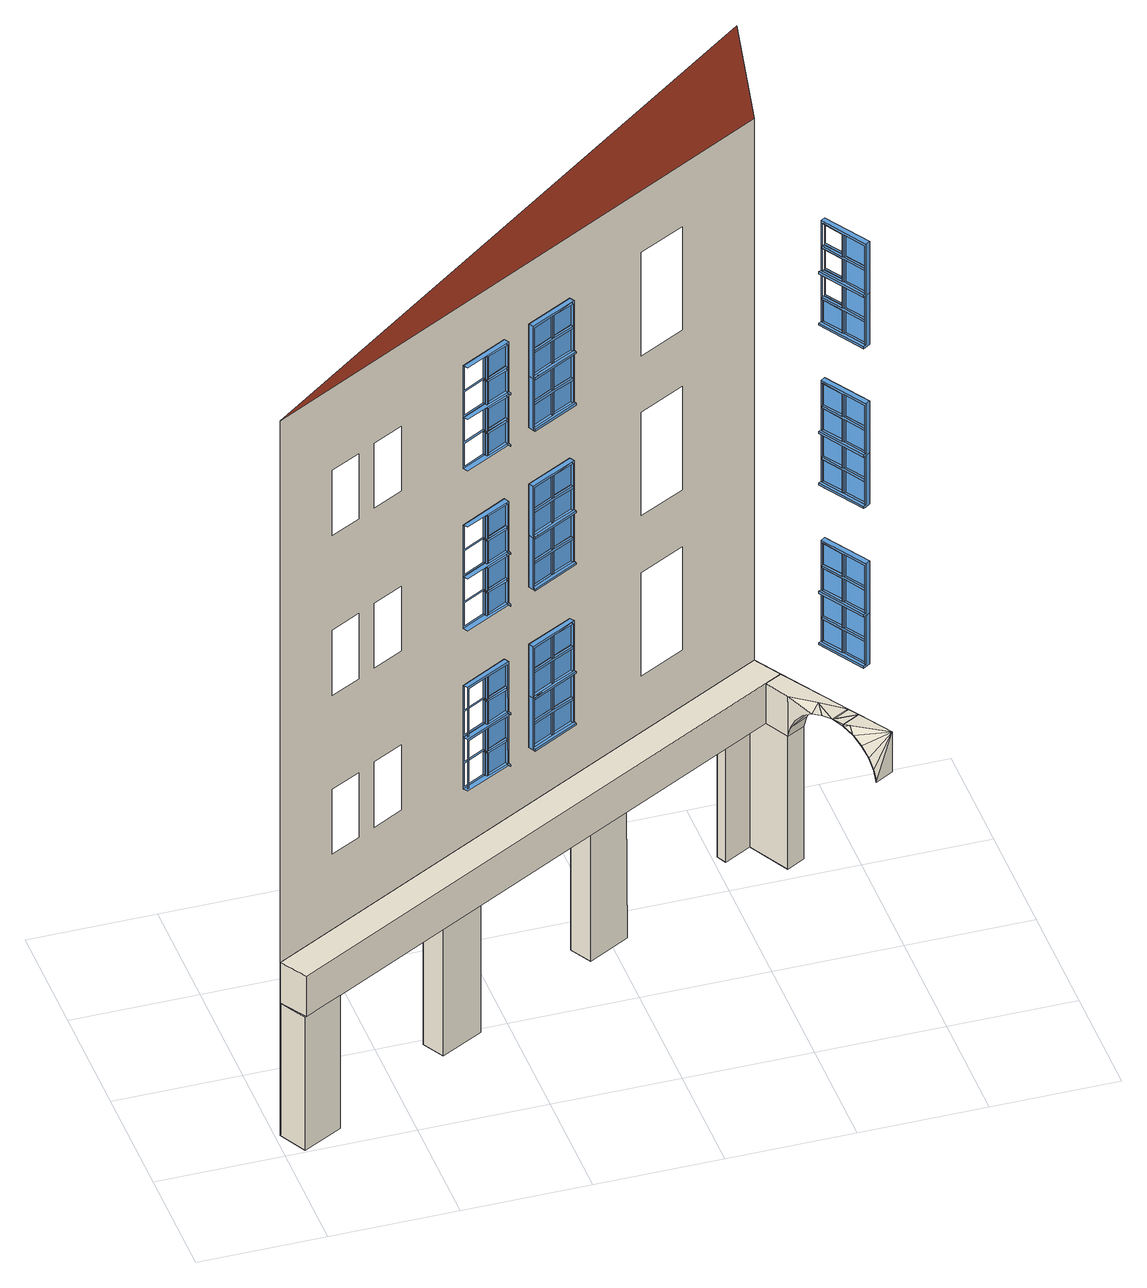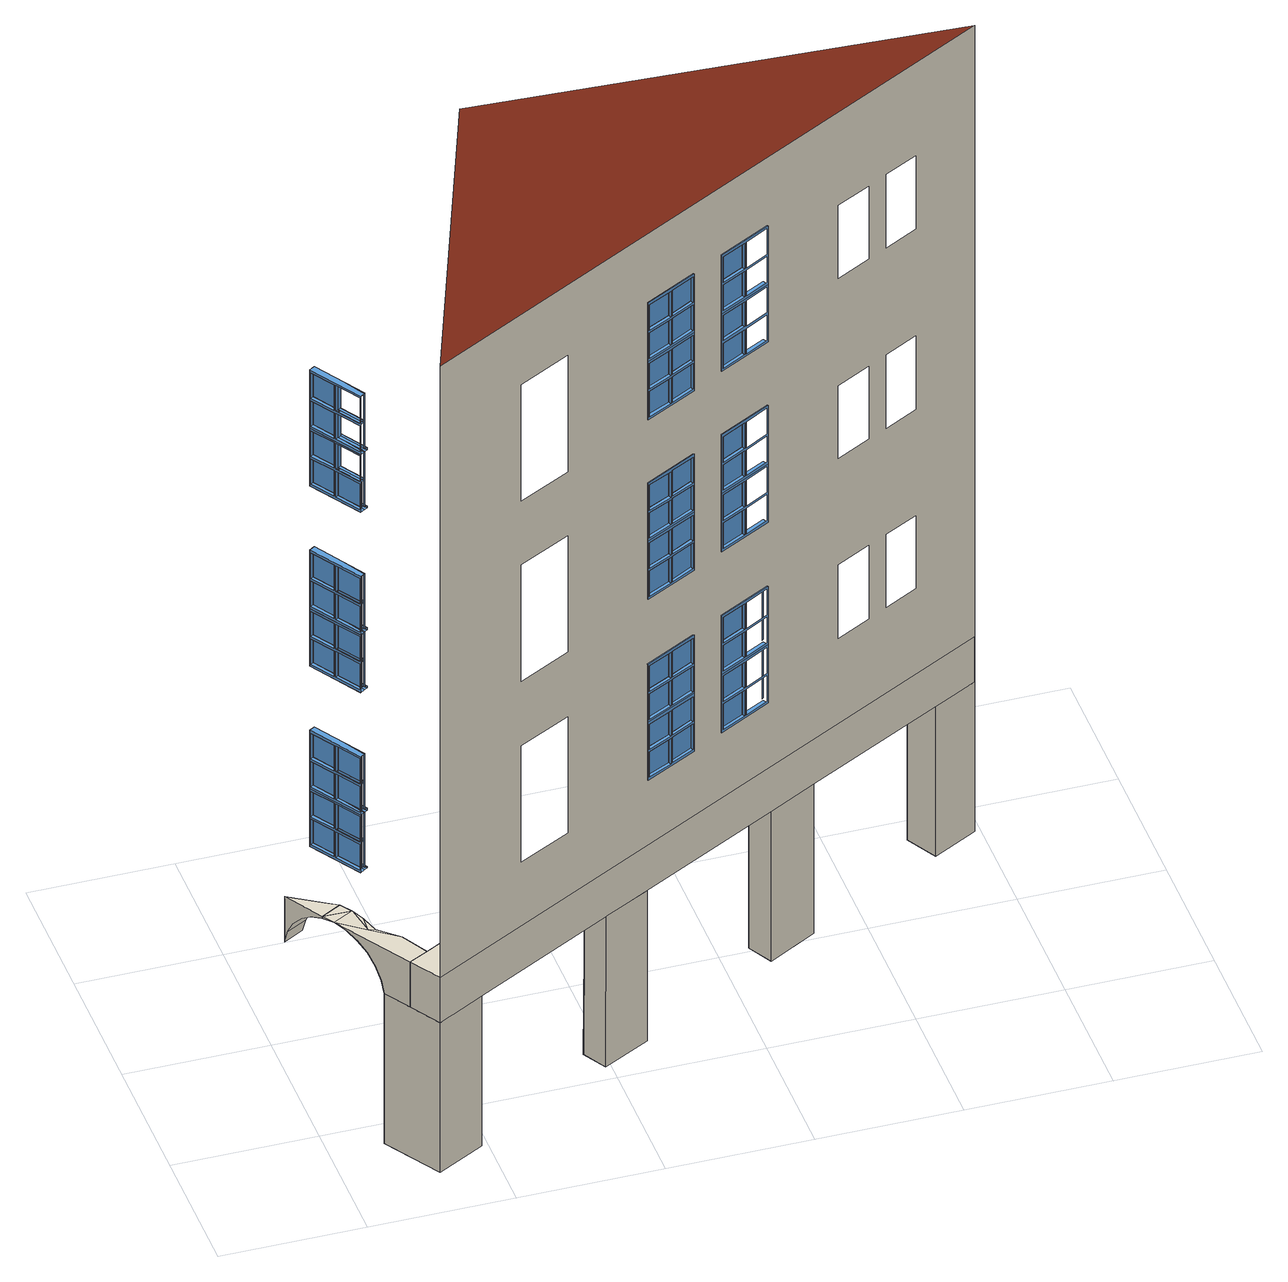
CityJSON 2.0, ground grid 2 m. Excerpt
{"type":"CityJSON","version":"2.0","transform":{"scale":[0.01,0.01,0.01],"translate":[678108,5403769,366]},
"CityObjects":{
"building1":{"type":"Building","attributes":{"measuredHeight":15.88},"children":["building1-1"],"geometry":[{"type":"MultiSurface","lod":"3","boundaries":[[[0,1,2,3]],[[4,5,6,7]],[[8,9,10,11]],[[12,13,14,15]],[[16,17,18,19]],[[20,21,22,23]],[[24,25,26,27]],[[28,29,30,31]],[[32,33,34,35]],[[36,37,38,39]],[[40,41,42,43]],[[44,45,46,47]],[[48,49,50,51],[52,53,4,7],[0,3,54,55],[56,57,58,59],[60,61,62,63]],[[64,48,51,65],[66,67,12,15],[8,11,68,69],[70,71,72,73],[74,75,76,77]],[[78,79,80,81],[82,83,20,23],[16,19,84,85],[86,87,88,89],[90,91,92,93]],[[94,78,81,95],[96,97,28,31],[24,27,98,99],[100,101,102,103],[104,105,106,107]],[[108,109,110,111],[112,113,36,39],[32,35,114,115],[116,117,118,119],[120,121,122,123]],[[124,108,111,125],[126,127,44,47],[40,43,128,129],[130,131,132,133],[134,135,136,137]],[[138,10,9,139]],[[140,14,13,141]],[[142,2,1,143]],[[144,6,5,145]],[[146,26,25,147]],[[148,30,29,149]],[[150,18,17,151]],[[152,22,21,153]],[[154,42,41,155]],[[156,46,45,157]],[[158,34,33,159]],[[160,38,37,161]],[[14,162,163,13]],[[164,165,2,5]],[[9,10,166,167]],[[163,166,10,13]],[[168,169,50,49]],[[1,2,165,170]],[[171,172,51,48]],[[173,174,64,65]],[[6,175,164,5]],[[30,176,177,29]],[[178,179,18,21]],[[25,26,180,181]],[[177,180,26,29]],[[182,183,80,79]],[[17,18,179,184]],[[185,186,81,78]],[[187,188,94,95]],[[22,189,178,21]],[[46,190,191,45]],[[192,193,34,37]],[[41,42,194,195]],[[191,194,42,45]],[[196,197,110,109]],[[33,34,193,198]],[[199,200,111,108]],[[201,202,124,125]],[[38,203,192,37]],[[14,162,204,140]],[[10,166,205,138]],[[167,9,139,206]],[[2,165,207,142]],[[170,1,143,208]],[[6,175,209,144]],[[164,5,145,210]],[[163,13,141,211]],[[30,176,212,148]],[[26,180,213,146]],[[181,25,147,214]],[[18,179,215,150]],[[184,17,151,216]],[[22,189,217,152]],[[178,21,153,218]],[[177,29,149,219]],[[46,190,220,156]],[[42,194,221,154]],[[195,41,155,222]],[[34,193,223,158]],[[198,33,159,224]],[[38,203,225,160]],[[192,37,161,226]],[[191,45,157,227]],[[72,166,167,73]],[[74,162,163,75]],[[60,175,164,61]],[[58,165,170,59]],[[102,180,181,103]],[[104,176,177,105]],[[90,189,178,91]],[[88,179,184,89]],[[132,194,195,133]],[[134,190,191,135]],[[120,203,192,121]],[[118,193,198,119]],[[196,228,229,230,231,232,160,225,233,234,235,236,237,197]],[[199,238,239,240,241,242,156,220,243,244,245,246,247,200]],[[211,163,162,204]],[[206,167,166,205]],[[208,170,165,207]],[[210,164,175,209]],[[219,177,176,212]],[[214,181,180,213]],[[216,184,179,215]],[[218,178,189,217]],[[227,191,190,220]],[[222,195,194,221]],[[224,198,193,223]],[[226,192,203,225]],[[71,248,166,72]],[[75,163,249,76]],[[77,250,162,74]],[[73,167,251,70]],[[59,170,252,56]],[[63,253,175,60]],[[61,164,254,62]],[[57,255,165,58]],[[101,256,180,102]],[[105,177,257,106]],[[107,258,176,104]],[[103,181,259,100]],[[89,184,260,86]],[[93,261,189,90]],[[91,178,262,92]],[[87,263,179,88]],[[131,264,194,132]],[[135,191,265,136]],[[137,266,190,134]],[[133,195,267,130]],[[119,198,268,116]],[[123,269,203,120]],[[121,192,270,122]],[[117,271,193,118]],[[250,249,163,162]],[[249,248,166,163]],[[254,255,165,164]],[[253,254,164,175]],[[255,252,170,165]],[[248,251,167,166]],[[258,257,177,176]],[[257,256,180,177]],[[262,263,179,178]],[[261,262,178,189]],[[263,260,184,179]],[[256,259,181,180]],[[266,265,191,190]],[[265,264,194,191]],[[270,271,193,192]],[[269,270,192,203]],[[271,268,198,193]],[[264,267,195,194]],[[272,251,167,206]],[[205,166,248,273]],[[204,162,250,274]],[[275,249,163,211]],[[209,175,253,276]],[[207,165,255,277]],[[278,254,164,210]],[[279,252,170,208]],[[280,259,181,214]],[[213,180,256,281]],[[212,176,258,282]],[[283,257,177,219]],[[217,189,261,284]],[[215,179,263,285]],[[286,262,178,218]],[[287,260,184,216]],[[246,267,195,222]],[[221,194,264,245]],[[220,190,266,243]],[[244,265,191,227]],[[225,203,269,233]],[[223,193,271,235]],[[234,270,192,226]],[[236,268,198,224]],[[70,251,248,71]],[[76,249,250,77]],[[62,254,253,63]],[[56,252,255,57]],[[100,259,256,101]],[[106,257,258,107]],[[92,262,261,93]],[[86,260,263,87]],[[130,267,264,131]],[[136,265,266,137]],[[122,270,269,123]],[[116,268,271,117]],[[274,250,249,275]],[[249,248,273,275]],[[273,248,251,272]],[[277,255,252,279]],[[276,253,254,278]],[[254,255,277,278]],[[282,258,257,283]],[[257,256,281,283]],[[281,256,259,280]],[[285,263,260,287]],[[284,261,262,286]],[[262,263,285,286]],[[243,266,265,244]],[[265,264,245,244]],[[245,264,267,246]],[[235,271,268,236]],[[233,269,270,234]],[[270,271,235,234]],[[172,288,289,290,173,65,51]],[[169,291,292,293,172,51,50]],[[186,294,295,296,187,95,81]],[[183,297,298,299,186,81,80]],[[200,247,300,301,201,125,111]],[[197,237,302,303,200,111,110]],[[304,305,306,307],[308,309,310,311],[312,313,314,315],[316,317,318,319],[320,321,322,323],[324,325,326,327],[328,329,330,331],[332,333,334,335],[336,337,338,339],[64,65,50,49],[340,341,342,343],[95,80,79,94],[344,345,346,347],[348,349,350,351],[352,353,354,355],[110,109,124,125]],[[356,357,358,339,359]],[[360,361,356,359,336]],[[362,363,364,354,365]],[[366,367,362,365,355]],[[368,369,370,342,371]],[[372,373,368,371,343]],[[361,360,374,375]],[[357,356,376,377]],[[367,366,378,379]],[[363,362,380,381]],[[373,372,382,383]],[[369,368,384,385]],[[386,387,388,389]],[[390,391,392,393]],[[394,395,396,397]],[[398,399,400,401]],[[402,403,404,405]],[[406,407,408,409]],[[410,411,412,413]],[[414,415,416,417]],[[418,419,420,421]],[[422,423,424,425]],[[426,427,428,429]],[[430,431,432,433]],[[434,396,395,435]],[[436,388,387,437]],[[438,392,391,439]],[[440,400,399,441]],[[442,412,411,443]],[[444,404,403,445]],[[446,408,407,447]],[[448,416,415,449]],[[450,428,427,451]],[[452,420,419,453]],[[454,424,423,455]],[[456,432,431,457]],[[399,388,436,441]],[[391,396,434,439]],[[415,404,444,449]],[[407,412,442,447]],[[431,420,452,457]],[[423,428,450,455]],[[389,388,458,459]],[[460,461,387,386]],[[462,463,391,390]],[[464,465,395,394]],[[397,396,466,467]],[[468,469,399,398]],[[401,400,470,471]],[[393,392,472,473]],[[405,404,474,475]],[[476,477,403,402]],[[478,479,407,406]],[[480,481,411,410]],[[413,412,482,483]],[[484,485,415,414]],[[417,416,486,487]],[[409,408,488,489]],[[421,420,490,491]],[[492,493,419,418]],[[494,495,423,422]],[[496,497,427,426]],[[429,428,498,499]],[[500,501,431,430]],[[433,432,502,503]],[[425,424,504,505]],[[400,399,469,470]],[[388,387,461,458]],[[392,391,463,472]],[[391,396,466,463]],[[396,395,465,466]],[[399,388,458,469]],[[416,415,485,486]],[[404,403,477,474]],[[408,407,479,488]],[[407,412,482,479]],[[412,411,481,482]],[[415,404,474,485]],[[432,431,501,502]],[[420,419,493,490]],[[424,423,495,504]],[[423,428,498,495]],[[428,427,497,498]],[[431,420,490,501]],[[506,470,400,440]],[[507,458,388,436]],[[508,472,392,438]],[[509,466,396,434]],[[437,387,461,510]],[[439,391,463,511]],[[441,399,469,512]],[[435,395,465,513]],[[514,486,416,448]],[[515,474,404,444]],[[516,488,408,446]],[[517,482,412,442]],[[445,403,477,518]],[[447,407,479,519]],[[449,415,485,520]],[[443,411,481,521]],[[522,502,432,456]],[[523,490,420,452]],[[524,504,424,454]],[[525,498,428,450]],[[453,419,493,526]],[[455,423,495,527]],[[457,431,501,528]],[[451,427,497,529]],[[473,472,463,462]],[[467,466,465,464]],[[471,470,469,468]],[[459,458,461,460]],[[489,488,479,478]],[[483,482,481,480]],[[487,486,485,484]],[[475,474,477,476]],[[505,504,495,494]],[[499,498,497,496]],[[503,502,501,500]],[[491,490,493,492]],[[359,339,338,530],[394,397,467,464],[473,462,390,393],[531,532,533,534],[535,536,537,538]],[[336,359,530,337],[386,389,459,460],[471,468,398,401],[539,540,541,542],[543,544,545,546]],[[365,354,353,547],[410,413,483,480],[489,478,406,409],[548,549,550,551],[552,553,554,555]],[[355,365,547,352],[402,405,475,476],[487,484,414,417],[556,557,558,559],[560,561,562,563]],[[371,342,341,564],[426,429,499,496],[505,494,422,425],[565,566,567,568],[569,570,571,572]],[[343,371,564,340],[418,421,491,492],[503,500,430,433],[573,574,575,576],[577,578,579,580]],[[512,469,470,506]],[[510,461,458,507]],[[511,463,472,508]],[[513,465,466,509]],[[520,485,486,514]],[[518,477,474,515]],[[519,479,488,516]],[[521,481,482,517]],[[528,501,502,522]],[[526,493,490,523]],[[527,495,504,524]],[[529,497,498,525]],[[461,581,582,458]],[[583,584,463,466]],[[470,469,585,586]],[[582,585,469,458]],[[358,587,338,339]],[[472,463,584,588]],[[356,589,530,359]],[[590,360,336,337]],[[465,591,583,466]],[[477,592,593,474]],[[594,595,479,482]],[[486,485,596,597]],[[593,596,485,474]],[[364,598,353,354]],[[488,479,595,599]],[[362,600,547,365]],[[601,366,355,352]],[[481,602,594,482]],[[493,603,604,490]],[[605,606,495,498]],[[502,501,607,608]],[[604,607,501,490]],[[370,609,341,342]],[[504,495,606,610]],[[368,611,564,371]],[[612,372,343,340]],[[497,613,605,498]],[[461,581,614,510]],[[469,585,615,512]],[[586,470,506,616]],[[463,584,617,511]],[[588,472,508,618]],[[465,591,619,513]],[[583,466,509,620]],[[582,458,507,621]],[[477,592,622,518]],[[485,596,623,520]],[[597,486,514,624]],[[479,595,625,519]],[[599,488,516,626]],[[481,602,627,521]],[[594,482,517,628]],[[593,474,515,629]],[[493,603,630,526]],[[501,607,631,528]],[[608,502,522,632]],[[495,606,633,527]],[[610,504,524,634]],[[497,613,635,529]],[[605,498,525,636]],[[604,490,523,637]],[[541,585,586,542]],[[543,581,582,544]],[[535,591,583,536]],[[533,584,588,534]],[[558,596,597,559]],[[560,592,593,561]],[[552,602,594,553]],[[550,595,599,551]],[[575,607,608,576]],[[577,603,604,578]],[[569,613,605,570]],[[567,606,610,568]],[[358,357,438,439,434,435,513,619,638,639,640,641,642,587]],[[356,361,440,441,436,437,510,614,643,644,645,646,647,589]],[[364,363,446,447,442,443,521,627,648,649,650,651,652,598]],[[362,367,448,449,444,445,518,622,653,654,655,656,657,600]],[[370,369,454,455,450,451,529,635,658,659,660,661,662,609]],[[368,373,456,457,452,453,526,630,663,664,665,666,667,611]],[[645,644,621,507,436,441,512,615]],[[640,639,620,509,434,439,511,617]],[[655,654,629,515,444,449,520,623]],[[650,649,628,517,442,447,519,625]],[[665,664,637,523,452,457,528,631]],[[660,659,636,525,450,455,527,633]],[[513,509,620,619]],[[510,507,621,614]],[[618,617,511,508]],[[616,615,512,506]],[[521,517,628,627]],[[518,515,629,622]],[[626,625,519,516]],[[624,623,520,514]],[[529,525,636,635]],[[526,523,637,630]],[[634,633,527,524]],[[632,631,528,522]],[[375,361,440,506,616,646,647,668]],[[377,357,438,508,618,641,642,669]],[[379,367,448,514,624,656,657,670]],[[381,363,446,516,626,651,652,671]],[[383,373,456,522,632,666,667,672]],[[385,369,454,524,634,661,662,673]],[[360,374,674,590]],[[356,376,675,589]],[[366,378,676,601]],[[362,380,677,600]],[[372,382,678,612]],[[368,384,679,611]],[[621,582,581,614]],[[616,586,585,615]],[[618,588,584,617]],[[620,583,591,619]],[[629,593,592,622]],[[624,597,596,623]],[[626,599,595,625]],[[628,594,602,627]],[[637,604,603,630]],[[632,608,607,631]],[[634,610,606,633]],[[636,605,613,635]],[[374,375,668,674]],[[376,377,669,675]],[[378,379,670,676]],[[380,381,671,677]],[[382,383,672,678]],[[384,385,673,679]],[[544,582,680,545]],[[542,586,681,539]],[[534,588,682,531]],[[536,583,683,537]],[[561,593,684,562]],[[559,597,685,556]],[[551,599,686,548]],[[553,594,687,554]],[[578,604,688,579]],[[576,608,689,573]],[[568,610,690,565]],[[570,605,691,571]],[[540,692,585,541]],[[546,693,581,543]],[[538,694,591,535]],[[532,695,584,533]],[[557,696,596,558]],[[563,697,592,560]],[[555,698,602,552]],[[549,699,595,550]],[[574,700,607,575]],[[580,701,603,577]],[[572,702,613,569]],[[566,703,606,567]],[[693,680,582,581]],[[680,692,585,582]],[[683,695,584,583]],[[694,683,583,591]],[[695,682,588,584]],[[692,681,586,585]],[[697,684,593,592]],[[684,696,596,593]],[[687,699,595,594]],[[698,687,594,602]],[[699,686,599,595]],[[696,685,597,596]],[[701,688,604,603]],[[688,700,607,604]],[[691,703,606,605]],[[702,691,605,613]],[[703,690,610,606]],[[700,689,608,607]],[[646,681,586,616]],[[644,680,582,621]],[[639,683,583,620]],[[641,682,588,618]],[[656,685,597,624]],[[654,684,593,629]],[[649,687,594,628]],[[651,686,599,626]],[[666,689,608,632]],[[664,688,604,637]],[[659,691,605,636]],[[661,690,610,634]],[[615,585,692,645]],[[614,581,693,643]],[[619,591,694,638]],[[617,584,695,640]],[[623,596,696,655]],[[622,592,697,653]],[[627,602,698,648]],[[625,595,699,650]],[[631,607,700,665]],[[630,603,701,663]],[[635,613,702,658]],[[633,606,703,660]],[[539,681,692,540]],[[545,680,693,546]],[[537,683,694,538]],[[531,682,695,532]],[[556,685,696,557]],[[562,684,697,563]],[[554,687,698,555]],[[548,686,699,549]],[[573,689,700,574]],[[579,688,701,580]],[[571,691,702,572]],[[565,690,703,566]],[[643,693,680,644]],[[645,692,681,646]],[[640,695,682,641]],[[638,694,683,639]],[[653,697,684,654]],[[655,696,685,656]],[[650,699,686,651]],[[648,698,687,649]],[[663,701,688,664]],[[665,700,689,666]],[[660,703,690,661]],[[658,702,691,659]],[[680,692,645,644]],[[683,695,640,639]],[[684,696,655,654]],[[687,699,650,649]],[[688,700,665,664]],[[691,703,660,659]],[[589,647,668,674,590,337,530]],[[587,642,669,675,589,530,338]],[[600,657,670,676,601,352,547]],[[598,652,671,677,600,547,353]],[[611,667,672,678,612,340,564]],[[609,662,673,679,611,564,341]],[[704,306,305]],[[705,706,707,708]],[[709,710,711,712]],[[713,714,715,716]],[[717,718,719,720]],[[721,722,723,724]],[[725,726,727,728]],[[729,730,731,732]],[[733,734,735,736]],[[737,738,739,740]],[[741,742,743,744]],[[745,746,747,748]],[[749,750,751,752]],[[753,754,755,756]],[[757,758,759,760]],[[761,762,763,764]],[[765,766,767,768]],[[769,770,771,772]],[[773,774,775,776]],[[777,778,779,780]],[[781,782,783,784]],[[785,786,787,788]],[[789,790,791,792]],[[793,794,795,796]],[[797,798,799,800]],[[801,802,803,804]],[[805,806,807,808]],[[809,810,811,812]],[[813,814,815,816]],[[817,818,819,820]],[[821,822,823,824]],[[825,705,708,826]],[[827,709,712,828]],[[829,713,716,830]],[[831,717,720,832]],[[833,721,724,834]],[[835,725,728,836]],[[706,837,732,729,838,839,840,707]],[[710,841,740,737,842,843,844,711]],[[714,845,764,761,846,847,848,715]],[[718,849,772,769,850,851,852,719]],[[722,853,796,793,854,855,856,723]],[[726,857,804,801,858,859,860,727]],[[731,754,755,730]],[[735,746,747,734]],[[739,750,751,738]],[[750,743,742,751]],[[743,758,759,742]],[[754,735,734,755]],[[763,786,787,762]],[[767,778,779,766]],[[771,782,783,770]],[[782,775,774,783]],[[775,790,791,774]],[[786,767,766,787]],[[795,818,819,794]],[[861,841,740,749,744,757,760,862,863,864,865,843,844,866]],[[827,837,732,753,736,745,748,867,868,869,870,839,840,828]],[[871,849,772,781,776,789,792,872,873,874,875,851,852,876]],[[831,845,764,785,768,777,780,877,878,879,880,847,848,832]],[[881,857,804,813,808,821,824,882,883,884,885,859,860,886]],[[835,853,796,817,800,809,812,887,888,889,890,855,856,836]],[[760,741,891,862]],[[748,733,892,867]],[[842,893,752,737]],[[870,869,892,733,736,753,756,894]],[[838,894,756,729]],[[865,864,891,741,744,749,752,893]],[[792,773,895,872]],[[780,765,896,877]],[[850,897,784,769]],[[880,879,896,765,768,785,788,898]],[[846,898,788,761]],[[875,874,895,773,776,781,784,897]],[[824,805,899,882]],[[812,797,900,887]],[[858,901,816,801]],[[890,889,900,797,800,817,820,902]],[[854,902,820,793]],[[885,884,899,805,808,813,816,901]],[[756,755,730,729]],[[748,747,734,733]],[[752,751,738,737]],[[760,759,742,741]],[[788,787,762,761]],[[780,779,766,765]],[[784,783,770,769]],[[792,791,774,773]],[[820,819,794,793]],[[812,811,798,797]],[[816,815,802,801]],[[824,823,806,805]],[[747,903,867,748]],[[755,904,894,756]],[[905,730,729,838]],[[751,906,893,752]],[[907,738,737,842]],[[759,908,862,760]],[[909,742,741,891]],[[910,734,733,892]],[[779,911,877,780]],[[787,912,898,788]],[[913,762,761,846]],[[783,914,897,784]],[[915,770,769,850]],[[791,916,872,792]],[[917,774,773,895]],[[918,766,765,896]],[[811,919,887,812]],[[819,920,902,820]],[[921,794,793,854]],[[815,922,901,816]],[[923,802,801,858]],[[823,924,882,824]],[[925,806,805,899]],[[926,798,797,900]],[[892,910,903,867]],[[838,905,904,894]],[[842,907,906,893]],[[891,909,908,862]],[[896,918,911,877]],[[846,913,912,898]],[[850,915,914,897]],[[895,917,916,872]],[[900,926,919,887]],[[854,921,920,902]],[[858,923,922,901]],[[899,925,924,882]],[[861,866,927,928]],[[827,828,929,930]],[[826,825,931,932]],[[871,876,933,934]],[[831,832,935,936]],[[830,829,937,938]],[[881,886,939,940]],[[835,836,941,942]],[[834,833,943,944]],[[909,906,751,742]],[[910,904,755,734]],[[917,914,783,774]],[[918,912,787,766]],[[925,922,815,806]],[[926,920,819,798]],[[747,903,910,734]],[[730,755,904,905]],[[738,751,906,907]],[[759,908,909,742]],[[779,911,918,766]],[[762,787,912,913]],[[770,783,914,915]],[[791,916,917,774]],[[811,919,926,798]],[[794,819,920,921]],[[802,815,922,923]],[[823,924,925,806]],[[945,738,751,946]],[[947,742,759,948]],[[949,730,755,950]],[[951,734,747,952]],[[953,770,783,954]],[[955,774,791,956]],[[957,762,787,958]],[[959,766,779,960]],[[961,802,815,962]],[[963,806,823,964]],[[965,794,819,966]],[[967,798,811,968]],[[969,904,905,970]],[[971,903,910,972]],[[973,908,909,974]],[[975,906,907,976]],[[977,912,913,978]],[[979,911,918,980]],[[981,916,917,982]],[[983,914,915,984]],[[985,920,921,986]],[[987,919,926,988]],[[989,924,925,990]],[[991,922,923,992]],[[894,904,993,870]],[[867,903,994,868]],[[862,908,995,863]],[[893,906,996,865]],[[898,912,997,880]],[[877,911,998,878]],[[872,916,999,873]],[[897,914,1000,875]],[[902,920,1001,890]],[[887,919,1002,888]],[[882,924,1003,883]],[[901,922,1004,885]],[[839,1005,905,838]],[[869,1006,910,892]],[[864,1007,909,891]],[[843,1008,907,842]],[[847,1009,913,846]],[[879,1010,918,896]],[[874,1011,917,895]],[[851,1012,915,850]],[[855,1013,921,854]],[[889,1014,926,900]],[[884,1015,925,899]],[[859,1016,923,858]],[[930,928,927,929],[1017,1018,947,948],[945,946,1019,1020],[1021,1022,975,976],[973,974,1023,1024]],[[931,930,929,932],[1025,1026,951,952],[949,950,1027,1028],[1029,1030,969,970],[971,972,1031,1032]],[[936,934,933,935],[1033,1034,955,956],[953,954,1035,1036],[1037,1038,983,984],[981,982,1039,1040]],[[937,936,935,938],[1041,1042,959,960],[957,958,1043,1044],[1045,1046,977,978],[979,980,1047,1048]],[[942,940,939,941],[1049,1050,963,964],[961,962,1051,1052],[1053,1054,991,992],[989,990,1055,1056]],[[943,942,941,944],[1057,1058,967,968],[965,966,1059,1060],[1061,1062,985,986],[987,988,1063,1064]],[[994,1006,910,903]],[[1006,993,904,910]],[[1007,996,906,909]],[[995,1007,909,908]],[[996,1008,907,906]],[[993,1005,905,904]],[[998,1010,918,911]],[[1010,997,912,918]],[[1011,1000,914,917]],[[999,1011,917,916]],[[1000,1012,915,914]],[[997,1009,913,912]],[[1002,1014,926,919]],[[1014,1001,920,926]],[[1015,1004,922,925]],[[1003,1015,925,924]],[[1004,1016,923,922]],[[1001,1013,921,920]],[[972,910,1006,1031]],[[970,905,1005,1029]],[[976,907,1008,1021]],[[974,909,1007,1023]],[[980,918,1010,1047]],[[978,913,1009,1045]],[[984,915,1012,1037]],[[982,917,1011,1039]],[[988,926,1014,1063]],[[986,921,1013,1061]],[[992,923,1016,1053]],[[990,925,1015,1055]],[[1030,993,904,969]],[[1032,994,903,971]],[[1024,995,908,973]],[[1022,996,906,975]],[[1046,997,912,977]],[[1048,998,911,979]],[[1040,999,916,981]],[[1038,1000,914,983]],[[1062,1001,920,985]],[[1064,1002,919,987]],[[1056,1003,924,989]],[[1054,1004,922,991]],[[828,840,707,708,826,932,929]],[[866,844,711,712,828,929,927]],[[832,848,715,716,830,938,935]],[[876,852,719,720,832,935,933]],[[836,856,723,724,834,944,941]],[[886,860,727,728,836,941,939]],[[868,994,1006,869]],[[1006,993,870,869]],[[870,993,1005,839]],[[865,996,1008,843]],[[863,995,1007,864]],[[1007,996,865,864]],[[878,998,1010,879]],[[1010,997,880,879]],[[880,997,1009,847]],[[875,1000,1012,851]],[[873,999,1011,874]],[[1011,1000,875,874]],[[888,1002,1014,889]],[[1014,1001,890,889]],[[890,1001,1013,855]],[[885,1004,1016,859]],[[883,1003,1015,884]],[[1015,1004,885,884]],[[1029,1005,993,1030]],[[1031,1006,994,1032]],[[1023,1007,995,1024]],[[1021,1008,996,1022]],[[1045,1009,997,1046]],[[1047,1010,998,1048]],[[1039,1011,999,1040]],[[1037,1012,1000,1038]],[[1061,1013,1001,1062]],[[1063,1014,1002,1064]],[[1055,1015,1003,1056]],[[1053,1016,1004,1054]]],"semantics":{"surfaces":[{"type":"Window","frameKlumMaterialClass":"Wood","frameKlumMaterialIndex":"L101","frameMaterialUncertainty":"0.3","paneMaterialClass":"Glass"},{"type":"WallSurface","klumMaterialClass":"Plaster","klumMaterialIndex":"I202","materialUncertainty":"0.3"},{"type":"RoofSurface","klumMaterialClass":"Ceramic","klumMaterialIndex":"D201","materialUncertainty":"0.3"},{"type":"Window","frameKlumMaterialClass":"Wood","frameKlumMaterialIndex":"L101","frameMaterialUncertainty":"0.3","paneMaterialClass":"Glass","_cityeditor_layer":"Unclassified.LoD3"}],"values":[0,0,0,0,0,0,0,0,0,0,0,0,0,0,0,0,0,0,0,0,0,0,0,0,0,0,0,0,0,0,0,0,0,0,0,0,0,0,0,0,0,0,0,0,0,0,0,0,0,0,0,0,0,0,0,0,0,0,0,0,0,0,0,0,0,0,0,0,0,0,0,0,0,0,0,0,0,0,0,0,0,0,0,0,0,0,0,0,0,0,0,0,0,0,0,0,0,0,0,0,0,0,0,0,0,0,0,0,0,0,0,0,0,0,0,0,0,0,0,0,0,0,0,0,0,0,0,0,0,0,0,0,0,0,0,0,0,0,0,0,0,0,0,0,0,0,0,0,0,0,0,0,0,0,0,0,0,0,0,0,0,0,0,0,0,0,0,0,0,0,0,0,0,0,0,0,0,0,0,0,0,0,0,0,0,0,0,0,0,0,0,0,0,0,0,0,0,0,0,0,0,0,0,0,0,0,0,0,0,1,0,0,0,0,0,0,0,0,0,0,0,0,0,0,0,0,0,0,0,0,0,0,0,0,0,0,0,0,0,0,0,0,0,0,0,0,0,0,0,0,0,0,0,0,0,0,0,0,0,0,0,0,0,0,0,0,0,0,0,0,0,0,0,0,0,0,0,0,0,0,0,0,0,0,0,0,0,0,0,0,0,0,0,0,0,0,0,0,0,0,0,0,0,0,0,0,0,0,0,0,0,0,0,0,0,0,0,0,0,0,0,0,0,0,0,0,0,0,0,0,0,0,0,0,0,0,0,0,0,0,0,0,0,0,0,0,0,0,0,0,0,0,0,0,0,0,0,0,0,0,0,0,0,0,0,0,0,0,0,0,0,0,0,0,0,0,0,0,0,0,0,0,0,0,0,0,0,0,0,0,0,0,0,0,0,0,0,0,0,0,0,0,0,0,0,0,0,0,0,0,0,0,0,0,0,0,0,0,0,0,0,0,0,0,0,0,0,0,0,0,0,0,0,0,0,0,0,0,0,0,0,0,0,0,0,0,0,0,0,0,0,0,0,0,0,0,0,0,0,0,0,0,0,0,0,0,0,0,0,0,0,0,0,0,0,0,0,0,0,0,0,0,0,0,0,0,0,0,0,0,0,0,0,0,0,0,0,0,0,0,0,0,0,0,0,0,0,0,0,0,0,0,0,0,0,0,0,0,0,0,0,0,0,0,0,0,0,0,0,0,0,0,0,0,0,0,0,0,0,0,0,0,0,0,0,0,0,0,0,0,0,0,0,0,0,0,0,0,0,0,0,0,0,0,0,0,0,2,3,3,3,3,3,3,3,3,3,3,3,3,3,3,3,3,3,3,3,3,3,3,3,3,3,3,3,3,3,3,3,3,3,3,3,3,3,3,3,3,3,3,3,3,3,3,3,3,3,3,3,3,3,3,3,3,3,3,3,3,3,3,3,3,3,3,3,3,3,3,3,3,3,3,3,3,3,3,3,3,3,3,3,3,3,3,3,3,3,3,3,3,3,3,3,3,3,3,3,3,3,3,3,3,3,3,3,3,3,3,3,3,3,3,3,3,3,3,3,3,3,3,3,3,3,3,3,3,3,3,3,3,3,3,3,3,3,3,3,3,3,3,3,3,3,3,3,3,3,3,3,3,3,3,3,3,3,3,3,3,3,3,3,3,3,3,3,3,3,3,3,3,3,3,3,3,3,3,3,3,3,3,3,3,3,3,3,3,3,3,3,3,3,3,3,3,3,3,3,3,3,3,3,3,3,3,3,3,3,3,3,3,3,3,3,3,3,3,3,3,3,3,3,3,3,3,3,3,3,3,3,3,3,3,3,3,3,3,3,3,3,3,3,3,3,3,3,3,3,3,3,3,3,3,3,3,3,3,3,3,3,3,3,3,3,3,3,3,3,3,3,3,3,3,3,3,3,3,3,3,3,3,3,3,3,3]}}]},
"building1-1":{"type":"BuildingInstallation","attributes":{"klumMaterialClass":"Plaster","klumMaterialIndex":"I202","materialUncertainty":"0.3","relationToConstruction":"outside"},"parents":["building1"],"geometry":[{"type":"MultiSurface","lod":"3","boundaries":[[[1065,1066,307,304,1067]],[[1067,304,1068,1069]],[[1068,1070,1071,1069]],[[1072,1073,1074]],[[1075,1076,1077,1078]],[[1079,1080,1081,1082]],[[1076,1075,1080,1079]],[[1078,1077,1082,1081]],[[1083,1084,1085,1086]],[[1087,1088,1083,1086]],[[1089,1090,1084,1085]],[[1091,1092,1093,1071,1069]],[[1094,1095,1093,1092]],[[1096,1071,1070,1089,1085,1084,1090,1076,1097,1098,1099]],[[1091,1069,1068]],[[1100,1101,1102,1103,1104,1105]],[[1101,1100,1106,1096,1099]],[[1102,1101,1099,1098]],[[1096,1099,1098,1097,1073,1074]],[[1074,1106,1096]],[[1106,1074,1072]],[[1071,1096,1065,1067,1069]],[[1066,1065,1096,1074]],[[1107,1065,1096,1106]],[[1107,1108,1109,1066,1065]],[[1110,1107,1106,1111,1112,1113]],[[1110,1108,1107]],[[1114,1108,1110]],[[1108,1115,1109]],[[1115,1108,1114]],[[1116,1117,1115]],[[1117,1118,1119]],[[1118,1117,1116]],[[1120,1121,1122]],[[1123,1111,1106,1072]],[[1111,1123,1124]],[[1112,1124,1125]],[[1124,1112,1111]],[[1113,1125,1126]],[[1125,1113,1112]],[[1126,1110,1113]],[[1127,1110,1126]],[[1114,1127,1109,1115]],[[1127,1114,1110]],[[1128,1129,1122,1121]],[[1130,1131,1129,1128]],[[1132,1133,1131,1130]],[[1134,1119,1133,1132]],[[1119,1134,1117]],[[1116,1109,1118]],[[1115,1109,1116]],[[1109,1135,1118]],[[1136,1135,1118,1117]],[[1115,1135,1109]],[[1135,1115,1116,1118]],[[1115,1136,1117]],[[1115,1136,1135]],[[1136,1137,1120,1135]],[[1137,1134,1120]],[[1117,1137,1136]],[[1137,1117,1134]],[[1132,1120,1134]],[[1130,1120,1132]],[[1120,1128,1121]],[[1128,1120,1130]],[[304,307,1073,1097,1076,1090,1089,1070,1068]],[[1077,1076,1079,1082]],[[1075,1078,1081,1080]],[[1090,1088,1087,1089]],[[1094,1068,1070,1095]],[[1088,1090,1084,1083]],[[1089,1087,1086,1085]],[[1068,1094,1092,1091]],[[1095,1070,1071,1093]],[[1119,1118,1135,1120,1122,1129,1131,1133]],[[1103,1102,1098,1097]],[[1100,1105,1072,1106]],[[1105,1104,1073,1072]],[[1103,1097,1073,1104]],[[1066,1109,1127,1126,1125,1124,1123,1072,1074]],[[307,1066,1074,1073]]],"semantics":{"surfaces":[{"type":"WallSurface"},{"type":"WallSurface","klumMaterialClass":"Plaster","klumMaterialIndex":"I202","materialUncertainty":"0.3"}],"values":[0,0,0,0,0,0,0,0,0,0,0,0,0,0,0,0,0,0,0,0,0,0,0,0,0,0,0,0,0,0,0,0,0,0,0,0,0,0,0,0,0,0,0,0,0,0,0,0,0,0,0,0,0,0,0,0,0,0,0,0,0,0,0,0,0,1,1,1,1,1,1,1,1,1,1,1,1,1,1,1,1]}}]}
},
"vertices":[
[379,249,1178],[381,245,1178],[381,245,1219],[379,249,1219],[379,249,1223],[381,245,1223],[381,245,1264],[379,249,1264],[379,249,1085],[381,245,1085],[381,245,1125],[379,249,1125],[379,249,1130],[381,245,1130],[381,245,1170],[379,249,1170],[379,249,889],[381,245,889],[381,245,930],[379,249,930],[379,249,934],[381,245,934],[381,245,975],[379,249,975],[379,249,795],[381,245,795],[381,245,836],[379,249,836],[379,249,840],[381,245,840],[381,245,881],[379,249,881],[379,249,598],[381,245,598],[381,245,639],[379,249,639],[379,249,643],[381,245,643],[381,245,684],[379,249,684],[379,249,504],[381,245,504],[381,245,545],[379,249,545],[379,249,549],[381,245,549],[381,245,590],[379,249,590],[343,229,1174],[343,229,1268],[418,270,1268],[418,270,1174],[345,230,1264],[345,230,1223],[345,230,1219],[345,230,1178],[416,269,1178],[416,269,1219],[381,250,1219],[381,250,1178],[381,250,1264],[381,250,1223],[416,269,1223],[416,269,1264],[343,229,1081],[418,270,1081],[345,230,1170],[345,230,1130],[345,230,1125],[345,230,1085],[416,269,1085],[416,269,1125],[381,250,1125],[381,250,1085],[381,250,1170],[381,250,1130],[416,269,1130],[416,269,1170],[343,229,885],[343,229,979],[418,270,979],[418,270,885],[345,230,975],[345,230,934],[345,230,930],[345,230,889],[416,269,889],[416,269,930],[381,250,930],[381,250,889],[381,250,975],[381,250,934],[416,269,934],[416,269,975],[343,229,791],[418,270,791],[345,230,881],[345,230,840],[345,230,836],[345,230,795],[416,269,795],[416,269,836],[381,250,836],[381,250,795],[381,250,881],[381,250,840],[416,269,840],[416,269,881],[343,229,594],[343,229,688],[418,270,688],[418,270,594],[345,230,684],[345,230,643],[345,230,639],[345,230,598],[416,269,598],[416,269,639],[381,250,639],[381,250,598],[381,250,684],[381,250,643],[416,269,643],[416,269,684],[343,229,500],[418,270,500],[345,230,590],[345,230,549],[345,230,545],[345,230,504],[416,269,504],[416,269,545],[381,250,545],[381,250,504],[381,250,590],[381,250,549],[416,269,549],[416,269,590],[383,242,1125],[383,242,1085],[383,242,1170],[383,242,1130],[383,242,1219],[383,242,1178],[383,242,1264],[383,242,1223],[383,242,836],[383,242,795],[383,242,881],[383,242,840],[383,242,930],[383,242,889],[383,242,975],[383,242,934],[383,242,545],[383,242,504],[383,242,590],[383,242,549],[383,242,639],[383,242,598],[383,242,684],[383,242,643],[383,246,1170],[383,246,1130],[383,246,1223],[383,246,1219],[383,246,1125],[383,246,1085],[347,222,1268],[422,262,1268],[383,246,1178],[347,222,1174],[422,262,1174],[422,262,1081],[347,222,1081],[383,246,1264],[383,246,881],[383,246,840],[383,246,934],[383,246,930],[383,246,836],[383,246,795],[347,222,979],[422,262,979],[383,246,889],[347,222,885],[422,262,885],[422,262,791],[347,222,791],[383,246,975],[383,246,590],[383,246,549],[383,246,643],[383,246,639],[383,246,545],[383,246,504],[347,222,688],[422,262,688],[383,246,598],[347,222,594],[422,262,594],[422,262,500],[347,222,500],[383,246,684],[385,243,1170],[385,243,1125],[385,243,1085],[385,243,1219],[385,243,1178],[385,243,1264],[385,243,1223],[385,243,1130],[385,243,881],[385,243,836],[385,243,795],[385,243,930],[385,243,889],[385,243,975],[385,243,934],[385,243,840],[385,243,590],[385,243,545],[385,243,504],[385,243,639],[385,243,598],[385,243,684],[385,243,643],[385,243,549],[347,222,598],[349,223,598],[349,223,639],[349,223,643],[349,223,684],[420,261,684],[420,261,643],[420,261,639],[420,261,598],[422,262,598],[347,222,504],[349,223,504],[349,223,545],[349,223,549],[349,223,590],[420,261,590],[420,261,549],[420,261,545],[420,261,504],[422,262,504],[418,265,1125],[418,265,1130],[418,265,1170],[418,265,1085],[418,265,1178],[418,265,1264],[418,265,1223],[418,265,1219],[418,265,836],[418,265,840],[418,265,881],[418,265,795],[418,265,889],[418,265,975],[418,265,934],[418,265,930],[418,265,545],[418,265,549],[418,265,590],[418,265,504],[418,265,598],[418,265,684],[418,265,643],[418,265,639],[420,261,1085],[420,261,1125],[420,261,1170],[420,261,1130],[420,261,1264],[420,261,1219],[420,261,1223],[420,261,1178],[420,261,795],[420,261,836],[420,261,881],[420,261,840],[420,261,975],[420,261,930],[420,261,934],[420,261,889],[422,262,1085],[424,258,1084],[424,258,1081],[422,262,1178],[424,258,1178],[424,258,1174],[422,262,795],[424,258,794],[424,258,791],[422,262,889],[424,258,888],[424,258,885],[424,258,503],[424,258,500],[424,258,597],[424,258,594],[8,48,396],[8,48,1379],[876,519,1379],[876,519,396],[229,168,651],[180,141,651],[180,141,533],[229,168,533],[151,125,533],[151,125,650],[103,99,650],[103,99,533],[180,141,822],[229,168,822],[229,168,939],[180,141,939],[151,125,821],[151,125,939],[103,99,939],[103,99,821],[229,168,1112],[229,168,1229],[180,141,1229],[180,141,1112],[151,125,1111],[151,125,1229],[103,99,1229],[103,99,1111],[744,447,1079],[744,447,1266],[669,407,1266],[669,407,1079],[463,295,1079],[538,335,1079],[538,335,1267],[463,295,1267],[538,335,790],[538,335,977],[463,295,977],[463,295,790],[744,447,976],[669,407,976],[669,407,789],[744,447,789],[744,447,685],[669,407,685],[669,407,498],[744,447,498],[538,335,499],[538,335,686],[463,295,686],[463,295,499],[467,287,1173],[467,287,1177],[467,287,1267],[463,295,1173],[467,287,1079],[467,287,1083],[467,287,593],[467,287,596],[467,287,686],[463,295,593],[467,287,499],[467,287,503],[467,287,884],[467,287,888],[467,287,977],[463,295,884],[467,287,790],[467,287,794],[469,283,1079],[469,283,1083],[469,283,1173],[469,283,1176],[469,283,499],[469,283,502],[469,283,593],[469,283,596],[469,283,790],[469,283,793],[469,283,884],[469,283,887],[465,296,1169],[467,292,1169],[467,292,1128],[465,296,1128],[465,296,1218],[467,292,1218],[467,292,1177],[465,296,1177],[465,296,1263],[467,292,1263],[467,292,1222],[465,296,1222],[465,296,1124],[467,292,1124],[467,292,1083],[465,296,1083],[465,296,588],[467,292,588],[467,292,548],[465,296,548],[465,296,637],[467,292,637],[467,292,596],[465,296,596],[465,296,682],[467,292,682],[467,292,641],[465,296,641],[465,296,544],[467,292,544],[467,292,503],[465,296,503],[465,296,880],[467,292,880],[467,292,839],[465,296,839],[465,296,928],[467,292,928],[467,292,888],[465,296,888],[465,296,973],[467,292,973],[467,292,932],[465,296,932],[465,296,835],[467,292,835],[467,292,794],[465,296,794],[469,288,1222],[469,288,1263],[469,288,1128],[469,288,1169],[469,288,1177],[469,288,1218],[469,288,1083],[469,288,1124],[469,288,641],[469,288,682],[469,288,548],[469,288,588],[469,288,596],[469,288,637],[469,288,503],[469,288,544],[469,288,932],[469,288,973],[469,288,839],[469,288,880],[469,288,888],[469,288,928],[469,288,794],[469,288,835],[501,311,1128],[499,314,1128],[499,314,1169],[501,311,1169],[499,314,1218],[501,311,1218],[499,314,1263],[501,311,1263],[501,311,1222],[499,314,1222],[499,314,1124],[501,311,1124],[501,311,1083],[499,314,1083],[501,311,1177],[499,314,1177],[501,311,548],[499,314,548],[499,314,588],[501,311,588],[499,314,637],[501,311,637],[499,314,682],[501,311,682],[501,311,641],[499,314,641],[499,314,544],[501,311,544],[501,311,503],[499,314,503],[501,311,596],[499,314,596],[501,311,839],[499,314,839],[499,314,880],[501,311,880],[499,314,928],[501,311,928],[499,314,973],[501,311,973],[501,311,932],[499,314,932],[499,314,835],[501,311,835],[501,311,794],[499,314,794],[501,311,888],[499,314,888],[503,307,1083],[503,307,1128],[503,307,1177],[503,307,1222],[503,307,1169],[503,307,1218],[503,307,1124],[503,307,1263],[503,307,503],[503,307,548],[503,307,596],[503,307,641],[503,307,588],[503,307,637],[503,307,544],[503,307,682],[503,307,794],[503,307,839],[503,307,888],[503,307,932],[503,307,880],[503,307,928],[503,307,835],[503,307,973],[538,335,1173],[536,334,1177],[536,334,1218],[501,316,1218],[501,316,1177],[501,316,1263],[501,316,1222],[536,334,1222],[536,334,1263],[536,334,1083],[536,334,1124],[501,316,1124],[501,316,1083],[501,316,1169],[501,316,1128],[536,334,1128],[536,334,1169],[538,335,593],[536,334,596],[536,334,637],[501,316,637],[501,316,596],[501,316,682],[501,316,641],[536,334,641],[536,334,682],[536,334,503],[536,334,544],[501,316,544],[501,316,503],[501,316,588],[501,316,548],[536,334,548],[536,334,588],[538,335,884],[536,334,888],[536,334,928],[501,316,928],[501,316,888],[501,316,973],[501,316,932],[536,334,932],[536,334,973],[536,334,794],[536,334,835],[501,316,835],[501,316,794],[501,316,880],[501,316,839],[536,334,839],[536,334,880],[503,312,1169],[503,312,1128],[503,312,1222],[503,312,1218],[503,312,1124],[503,312,1083],[542,328,1267],[503,312,1177],[542,328,1173],[542,328,1079],[503,312,1263],[503,312,588],[503,312,548],[503,312,641],[503,312,637],[503,312,544],[503,312,503],[542,328,686],[503,312,596],[542,328,593],[542,328,499],[503,312,682],[503,312,880],[503,312,839],[503,312,932],[503,312,928],[503,312,835],[503,312,794],[542,328,977],[503,312,888],[542,328,884],[542,328,790],[503,312,973],[505,308,1169],[505,308,1124],[505,308,1083],[505,308,1218],[505,308,1177],[505,308,1263],[505,308,1222],[505,308,1128],[505,308,588],[505,308,544],[505,308,503],[505,308,637],[505,308,596],[505,308,682],[505,308,641],[505,308,548],[505,308,880],[505,308,835],[505,308,794],[505,308,928],[505,308,888],[505,308,973],[505,308,932],[505,308,839],[540,326,1263],[540,326,1222],[540,326,1218],[540,326,1177],[542,328,1177],[540,326,1169],[540,326,1128],[540,326,1124],[540,326,1083],[542,328,1083],[540,326,682],[540,326,641],[540,326,637],[540,326,596],[542,328,596],[540,326,588],[540,326,548],[540,326,544],[540,326,503],[542,328,503],[540,326,973],[540,326,932],[540,326,928],[540,326,888],[542,328,888],[540,326,880],[540,326,839],[540,326,835],[540,326,794],[542,328,794],[544,324,1083],[544,324,1176],[544,324,502],[544,324,596],[544,324,793],[544,324,887],[544,324,1079],[544,324,1173],[544,324,499],[544,324,593],[544,324,790],[544,324,884],[538,330,1128],[538,330,1083],[538,330,1177],[538,330,1222],[538,330,548],[538,330,503],[538,330,596],[538,330,641],[538,330,839],[538,330,794],[538,330,888],[538,330,932],[538,330,1124],[538,330,1169],[538,330,1263],[538,330,1218],[538,330,544],[538,330,588],[538,330,682],[538,330,637],[538,330,835],[538,330,880],[538,330,973],[538,330,928],[803,374,1670],[935,399,498],[935,399,501],[979,326,501],[979,326,498],[935,399,591],[935,399,595],[979,326,595],[979,326,591],[935,399,788],[935,399,791],[979,326,791],[979,326,788],[935,399,881],[935,399,885],[979,326,885],[979,326,881],[935,399,1078],[935,399,1081],[979,326,1081],[979,326,1078],[935,399,1171],[935,399,1175],[979,326,1175],[979,326,1171],[960,366,502],[964,368,502],[943,401,502],[940,399,502],[960,366,547],[964,368,547],[943,401,547],[940,399,547],[960,366,595],[964,368,595],[943,401,595],[940,399,595],[960,366,640],[964,368,640],[943,401,640],[940,399,640],[940,399,588],[943,401,588],[964,368,588],[960,366,588],[940,399,636],[943,401,636],[964,368,636],[960,366,636],[940,399,543],[943,401,543],[964,368,543],[960,366,543],[940,399,681],[943,401,681],[964,368,681],[960,366,681],[960,366,792],[964,368,792],[943,401,792],[940,399,792],[960,366,837],[964,368,837],[943,401,837],[940,399,837],[960,366,885],[964,368,885],[943,401,885],[940,399,885],[960,366,930],[964,368,930],[943,401,930],[940,399,930],[940,399,877],[943,401,877],[964,368,877],[960,366,877],[940,399,926],[943,401,926],[964,368,926],[960,366,926],[940,399,833],[943,401,833],[964,368,833],[960,366,833],[940,399,971],[943,401,971],[964,368,971],[960,366,971],[960,366,1082],[964,368,1082],[943,401,1082],[940,399,1082],[960,366,1127],[964,368,1127],[943,401,1127],[940,399,1127],[960,366,1175],[964,368,1175],[943,401,1175],[940,399,1175],[960,366,1220],[964,368,1220],[943,401,1220],[940,399,1220],[940,399,1168],[943,401,1168],[964,368,1168],[960,366,1168],[940,399,1216],[943,401,1216],[964,368,1216],[960,366,1216],[940,399,1123],[943,401,1123],[964,368,1123],[960,366,1123],[940,399,1261],[943,401,1261],[964,368,1261],[960,366,1261],[939,401,498],[983,328,498],[939,401,591],[983,328,591],[939,401,788],[983,328,788],[939,401,881],[983,328,881],[939,401,1078],[983,328,1078],[939,401,1171],[983,328,1171],[939,401,502],[962,364,502],[982,330,502],[983,328,502],[939,401,595],[962,364,595],[982,330,595],[983,328,595],[939,401,792],[962,364,792],[982,330,792],[983,328,792],[939,401,885],[962,364,885],[982,330,885],[983,328,885],[939,401,1082],[962,364,1082],[982,330,1082],[983,328,1082],[939,401,1175],[962,364,1175],[982,330,1175],[983,328,1175],[939,401,685],[962,364,681],[982,330,681],[982,330,640],[982,330,636],[983,328,685],[962,364,588],[982,330,588],[982,330,547],[982,330,543],[939,401,975],[962,364,971],[982,330,971],[982,330,930],[982,330,926],[983,328,975],[962,364,877],[982,330,877],[982,330,837],[982,330,833],[939,401,1265],[962,364,1261],[982,330,1261],[982,330,1220],[982,330,1216],[983,328,1265],[962,364,1168],[982,330,1168],[982,330,1127],[982,330,1123],[962,364,640],[962,364,547],[962,364,636],[962,364,543],[962,364,930],[962,364,837],[962,364,926],[962,364,833],[962,364,1220],[962,364,1127],[962,364,1216],[962,364,1123],[965,366,588],[965,366,543],[965,366,502],[965,366,636],[965,366,595],[965,366,681],[965,366,640],[965,366,547],[965,366,877],[965,366,833],[965,366,792],[965,366,926],[965,366,885],[965,366,971],[965,366,930],[965,366,837],[965,366,1168],[965,366,1123],[965,366,1082],[965,366,1216],[965,366,1175],[965,366,1261],[965,366,1220],[965,366,1127],[991,333,685],[946,406,685],[991,333,591],[946,406,591],[946,406,498],[991,333,498],[991,333,975],[946,406,975],[991,333,881],[946,406,881],[946,406,788],[991,333,788],[991,333,1265],[946,406,1265],[991,333,1171],[946,406,1171],[946,406,1078],[991,333,1078],[968,370,595],[968,370,636],[968,370,640],[968,370,681],[968,370,502],[968,370,543],[968,370,547],[968,370,588],[968,370,885],[968,370,926],[968,370,930],[968,370,971],[968,370,792],[968,370,833],[968,370,837],[968,370,877],[968,370,1175],[968,370,1216],[968,370,1220],[968,370,1261],[968,370,1082],[968,370,1123],[968,370,1127],[968,370,1168],[969,368,543],[969,368,502],[969,368,588],[969,368,547],[969,368,681],[969,368,640],[969,368,636],[969,368,595],[969,368,833],[969,368,792],[969,368,877],[969,368,837],[969,368,971],[969,368,930],[969,368,926],[969,368,885],[969,368,1123],[969,368,1082],[969,368,1168],[969,368,1127],[969,368,1261],[969,368,1220],[969,368,1216],[969,368,1175],[986,332,543],[986,332,588],[986,332,681],[986,332,636],[986,332,833],[986,332,877],[986,332,971],[986,332,926],[986,332,1123],[986,332,1168],[986,332,1261],[986,332,1216],[986,332,502],[986,332,547],[986,332,640],[986,332,595],[986,332,792],[986,332,837],[986,332,930],[986,332,885],[986,332,1082],[986,332,1127],[986,332,1220],[986,332,1175],[947,404,681],[947,404,640],[947,404,636],[947,404,595],[990,335,595],[990,335,636],[990,335,640],[990,335,681],[947,404,588],[947,404,547],[947,404,543],[947,404,502],[990,335,502],[990,335,543],[990,335,547],[990,335,588],[947,404,971],[947,404,930],[947,404,926],[947,404,885],[990,335,885],[990,335,926],[990,335,930],[990,335,971],[947,404,877],[947,404,837],[947,404,833],[947,404,792],[990,335,792],[990,335,833],[990,335,837],[990,335,877],[947,404,1261],[947,404,1220],[947,404,1216],[947,404,1175],[990,335,1175],[990,335,1216],[990,335,1220],[990,335,1261],[947,404,1168],[947,404,1127],[947,404,1123],[947,404,1082],[990,335,1082],[990,335,1123],[990,335,1127],[990,335,1168],
[875,462,396],[902,476,396],[34,5,396],[8,48,323],[34,5,323],[71,82,323],[95,38,323],[925,439,323],[876,519,323],[902,476,323],[540,337,323],[606,372,323],[607,373,82],[540,337,82],[624,338,323],[559,303,323],[559,303,82],[626,339,82],[357,192,82],[357,192,323],[288,154,323],[288,154,83],[269,189,83],[338,227,82],[269,189,323],[338,227,323],[31,4,323],[31,4,82],[95,38,82],[8,48,82],[71,82,82],[875,462,323],[808,482,323],[816,466,323],[860,490,323],[896,423,82],[860,490,82],[816,466,82],[808,482,82],[876,519,82],[925,439,82],[896,423,323],[896,423,396],[933,396,396],[969,368,396],[920,385,386],[899,419,342],[904,411,360],[911,399,375],[930,369,393],[940,352,396],[960,351,394],[951,335,393],[980,351,393],[990,335,386],[1013,297,396],[984,281,323],[1013,297,323],[928,435,342],[933,426,360],[940,415,375],[949,401,386],[959,385,393],[981,285,342],[1010,301,342],[976,293,360],[1005,309,360],[969,305,375],[998,321,375],[961,319,386],[980,351,396],[951,335,396],[960,330,396]
]}
